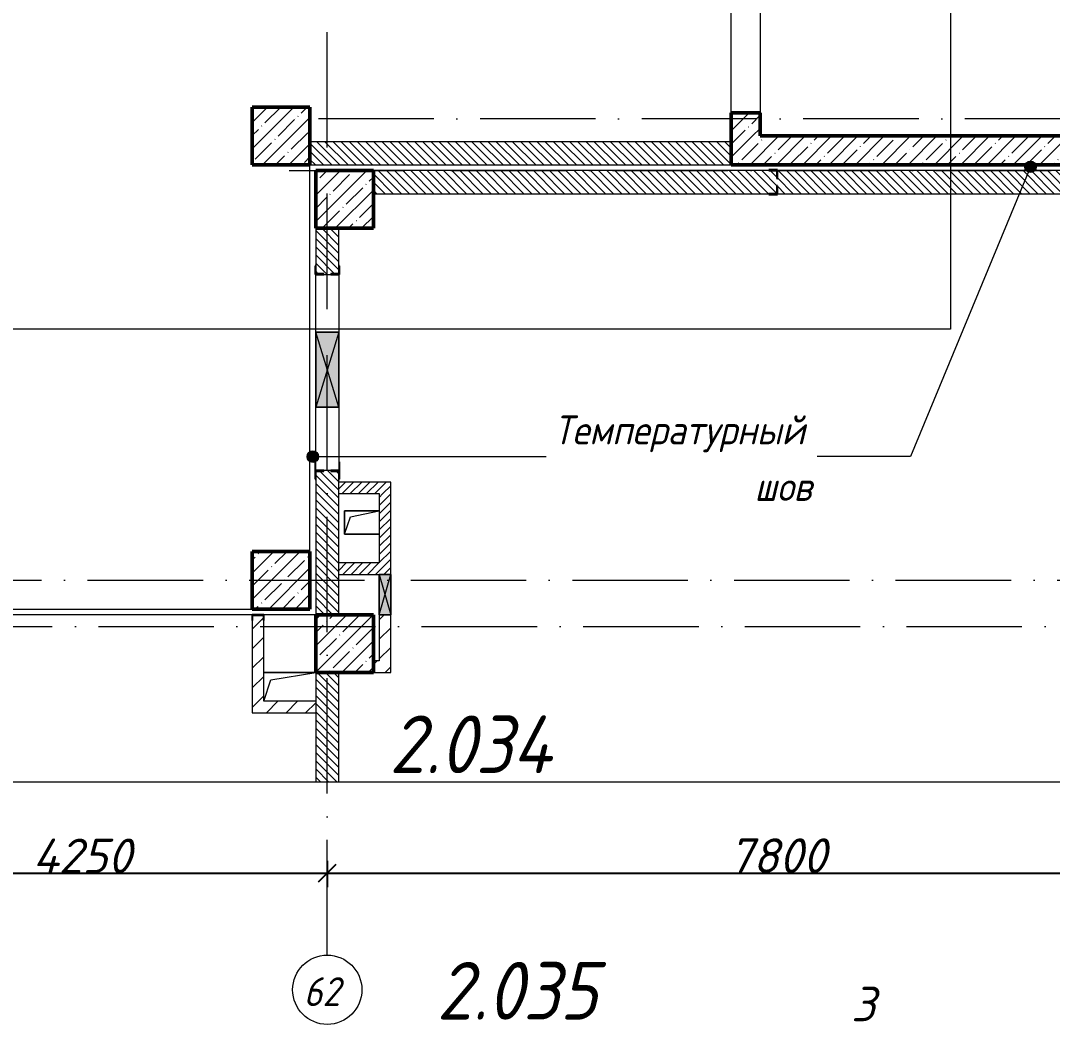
# Model space of a CAD drawing. Header units: millimetres. Extents: x -537608 to 253996, y -217170 to 186033.
# Drawn here: x -93954 to -85016, y -5995 to 2705 of the extents above; entities that cross this region are included whole.
import ezdxf

# ---------------------------------------------------------------- set-up
doc = ezdxf.new("R2010")
doc.units = ezdxf.units.MM
doc.linetypes.add('50_200_ШТРИХ_1Т_ш5_п1_п1_', pattern=[1400, 1000, -200, 0, -200])
for name, color, linetype, lineweight in [('A-____-____-DIMS', 7, 'Continuous', 9), ('A-DETL-GENF-OTLN', 7, 'Continuous', 9), ('A-FLOR-____-OTLN', 7, 'Continuous', 9), ('A-GENM-____-MCUT', 7, 'Continuous', 25), ('A-GENM-____-OTLN', 7, 'Continuous', 9), ('A-GENM-____-OTLN-1', 7, 'Continuous', 25), ('A-GLAZ-____-OTLN', 7, 'Continuous', 9), ('A-WALL-____-MCUT', 7, 'Continuous', 13), ('A-WALL-____-MCUT-2', 7, 'Continuous', 50), ('A-WALL-____-OTLN', 7, 'Continuous', 9), ('A-WALL-____-PATT-1', 7, 'Continuous', 9), ('A-WALL-FNSH-MCUT-1', 7, 'Continuous', 9), ('G-____-____-SYMB', 7, 'Continuous', 9), ('G-____-____-TEXT', 7, 'Continuous', 9), ('I-WALL-____-OTLN', 7, 'Continuous', 9), ('S-COLS-____-MCUT', 7, 'Continuous', 50), ('S-COLS-____-OTLN', 7, 'Continuous', 9), ('S-GRID-____-IDEN', 7, 'Continuous', 9), ('S-GRID-____-OTLN-1', 7, '50_200_ШТРИХ_1Т_ш5_п1_п1_', 9), ('Марки помещений', 7, 'Continuous', 9)]:
    doc.layers.add(name, color=color, linetype=linetype, lineweight=lineweight)
doc.layers.add('G-____-____-SYMB-1', color=9, linetype='Continuous', lineweight=9, true_color=0x808080)
doc.styles.add('ISOCPEUR_I', font='isocpeui.ttf', dxfattribs={"height": 300})
doc.styles.add('ISOCPEUR_I_2', font='isocpeui.ttf', dxfattribs={"width": 0.9, "height": 140})
doc.styles.add('ISOCPEUR_I_8', font='isocpeui.ttf', dxfattribs={"height": 300})
doc.styles.add('ISOCPEUR_I_9', font='isocpeui.ttf', dxfattribs={"width": 0.9, "height": 250})
doc.dimstyles.new('ISO-2_5_0_9К_БОЛЬШОЙ_ОСИ', dxfattribs={"dimscale": 304.8, "dimtxt": 248.995294, "dimasz": 0.492126, "dimexe": 0.393701, "dimexo": 0, "dimgap": 0, "dimtad": 1, "dimdec": 0, "dimzin": 0, "dimdsep": 46, "dimtxsty": 'ISOCPEUR_I', "dimblk1": 'OBLIQUE', "dimblk2": 'OBLIQUE', "dimsah": 1, "dimcen": 0.09, "dimdle": 0.393701, "dimazin": 0, "dimtfac": 1, "dimtdec": 4, "dimtix": 1, "dimtmove": 0, "dimatfit": 3, "dimfxl": 1, "dimtvp": 1, "dimtolj": 1, "dimtzin": 0, "dimarcsym": 2})
pattern_1 = [(135, (-184647.673, -45376.493), (-35.35534, -35.35534), [])]
pattern_2 = [(45, (-184647.67, -45376.49), (-84.85281, 84.85281), [])]
pattern_3 = [(45, (-184647.673, -45376.493), (-35.35534, 35.35534), [])]
pattern_4 = [(45, (-184647.67, -45376.5), (-114.04925, 114.04925), []), (45, (-184533.62, -45376.5), (-114.04925, 114.04925), [201.612, -40.322, 3.353, -36.97])]

# ---------------------------------------------------------------- blocks, each defined once
blk = doc.blocks.new('Фахверк_СКБ_Уголок - 200_3960-28268576-АР1_План отверстий 2 этажа в осях 1-64_Ю-ЯЯ')
at = {"layer": 'A-GENM-____-MCUT'}
for p, q in [((200, 156), (125, 156)), ((125, 156), (125, 81)), ((131, 81), (131, 150)), ((131, 150), (200, 150)), ((200, 150), (200, 156)), ((125, 81), (131, 81)), ((131, 19), (125, 19)), ((125, 19), (125, -56)), ((131, -50), (131, 19)), ((125, -56), (200, -56)), ((200, -50), (131, -50)), ((200, -56), (200, -50))]:
    blk.add_line(p, q, dxfattribs=at)
blk = doc.blocks.new('BSC_Колонна _Прямоугольная - 500х500-V116-АР1_План отверстий 2 этажа в осях 1-64_Ю-ЯЯ')
at = {"layer": 'S-COLS-____-OTLN'}
h = blk.add_hatch(dxfattribs=at)
h.set_pattern_fill('FP_129', color=256, style=0, pattern_type=2)
h.set_pattern_definition([(45, (-93500, -46531.04), (-114.04925, 114.04925), []), (45, (-93385.95, -46531.04), (-114.04925, 114.04925), [201.613, -40.323, 3.353, -36.97])])
h.paths.add_polyline_path([(-250, -250), (250, -250), (250, 250), (-250, 250)], flags=0)
at = {"layer": 'S-COLS-____-MCUT'}
for p, q in [((250, 250), (-250, 250)), ((-250, 250), (-250, -250)), ((250, -250), (250, 250)), ((-250, -250), (250, -250))]:
    blk.add_line(p, q, dxfattribs=at)
blk = doc.blocks.new('BSC_Колонна _Прямоугольная - 500х500-V118-АР1_План отверстий 2 этажа в осях 1-64_Ю-ЯЯ')
at = {"layer": 'S-COLS-____-OTLN'}
h = blk.add_hatch(dxfattribs=at)
h.set_pattern_fill('FP_131', color=256, style=0, pattern_type=2)
h.set_pattern_definition([(45, (-93500, -42681.04), (-114.04925, 114.04925), []), (45, (-93385.95, -42681.04), (-114.04925, 114.04925), [201.613, -40.323, 3.353, -36.97])])
h.paths.add_polyline_path([(-250, -250), (250, -250), (250, 250), (-250, 250), (-250, 13.8)], flags=0)
at = {"layer": 'S-COLS-____-MCUT'}
for p, q in [((250, 250), (-250, 250)), ((-250, 250), (-250, -250)), ((250, -250), (250, 250)), ((-250, -250), (250, -250))]:
    blk.add_line(p, q, dxfattribs=at)
blk = doc.blocks.new('BSC_Колонна _Прямоугольная - 500х500-V123-АР1_План отверстий 2 этажа в осях 1-64_Ю-ЯЯ')
at = {"layer": 'S-COLS-____-OTLN'}
h = blk.add_hatch(dxfattribs=at)
h.set_pattern_fill('FP_136', color=256, style=0, pattern_type=2)
h.set_pattern_definition([(45, (-92950, -43231.04), (-114.04925, 114.04925), []), (45, (-92835.95, -43231.04), (-114.04925, 114.04925), [201.613, -40.323, 3.353, -36.97])])
h.paths.add_polyline_path([(-250, -250), (250, -250), (250, 250), (-250, 250)], flags=0)
at = {"layer": 'S-COLS-____-MCUT'}
for p, q in [((250, 250), (-250, 250)), ((-250, 250), (-250, -250)), ((250, -250), (250, 250)), ((-250, -250), (250, -250))]:
    blk.add_line(p, q, dxfattribs=at)
blk = doc.blocks.new('BSC_Колонна _Прямоугольная - 500х500-V124-АР1_План отверстий 2 этажа в осях 1-64_Ю-ЯЯ')
at = {"layer": 'S-COLS-____-OTLN'}
h = blk.add_hatch(dxfattribs=at)
h.set_pattern_fill('FP_137', color=256, style=0, pattern_type=2)
h.set_pattern_definition([(45, (-92950, -47081.04), (-114.04925, 114.04925), []), (45, (-92835.95, -47081.04), (-114.04925, 114.04925), [201.613, -40.323, 3.353, -36.97])])
h.paths.add_polyline_path([(-250, -250), (250, -250), (250, 250), (-250, 250)], flags=0)
at = {"layer": 'S-COLS-____-MCUT'}
for p, q in [((250, 250), (-250, 250)), ((-250, 250), (-250, -250)), ((250, -250), (250, 250)), ((-250, -250), (250, -250))]:
    blk.add_line(p, q, dxfattribs=at)
blk = doc.blocks.new('Фахверк_СКБ_Уголок - 200_3550-28267367-АР1_План отверстий 2 этажа в осях 1-64_Ю-ЯЯ')
at = {"layer": 'A-GENM-____-MCUT'}
for p, q in [((200, 156), (125, 156)), ((125, 156), (125, 81)), ((131, 81), (131, 150)), ((131, 150), (200, 150)), ((200, 150), (200, 156)), ((125, 81), (131, 81)), ((131, 19), (125, 19)), ((125, 19), (125, -56)), ((131, -50), (131, 19)), ((125, -56), (200, -56)), ((200, -50), (131, -50)), ((200, -56), (200, -50))]:
    blk.add_line(p, q, dxfattribs=at)
blk = doc.blocks.new('154_Стойка_СКБ_Уголок - СМ-2480_200-28346303-АР1_План отверстий 2 этажа в осях 1-64_Ю-ЯЯ')
at = {"layer": 'A-GENM-____-MCUT'}
for p, q in [((125, 156), (125, 81)), ((200, 156), (125, 156)), ((131, 81), (131, 150)), ((131, 150), (200, 150)), ((200, 150), (200, 156)), ((125, 81), (131, 81)), ((131, 19), (125, 19)), ((125, 19), (125, -56)), ((131, -50), (131, 19)), ((125, -56), (200, -56)), ((200, -50), (131, -50)), ((200, -56), (200, -50))]:
    blk.add_line(p, q, dxfattribs=at)
blk = doc.blocks.new('Стойка_Влож_Полоса боковая - Полоса-V150-АР1_План отверстий 2 этажа в осях 1-64_Ю-ЯЯ')
at = {"layer": 'A-GENM-____-OTLN'}
for p, q in [((-5, 60), (0, 60)), ((-5, -60), (-5, 60)), ((0, 31), (0, -31)), ((0, -60), (-5, -60))]:
    blk.add_line(p, q, dxfattribs=at)
blk = doc.blocks.new('Стойка_Влож_Уголок_Опорный - Уголок-28213941-АР1_План отверстий 2 этажа в осях 1-64_Ю-ЯЯ')
at = {"layer": 'A-GENM-____-OTLN'}
for p, q in [((-212, -6), (-212, 0)), ((0, 0), (0, -6)), ((-212, -75), (-212, -6)), ((-212, -6), (-206, -6)), ((-212, -75), (-206, -75)), ((-6, -6), (0, -6)), ((-6, -75), (0, -75)), ((0, -6), (0, -75))]:
    blk.add_line(p, q, dxfattribs=at)
blk = doc.blocks.new('154_Фахверк_СКБ_Швеллер - Тип_100_3960-28318856-АР1_План отверстий 2 этажа в осях 1-64_Ю-ЯЯ')
at = {"layer": 'A-GENM-____-MCUT'}
for p, q in [((175, 50), (125, 50)), ((125, 50), (125, -50)), ((128, 47), (175, 47)), ((128, -47), (128, 47)), ((175, 47), (175, 50)), ((125, -50), (175, -50)), ((175, -47), (128, -47)), ((175, -50), (175, -47))]:
    blk.add_line(p, q, dxfattribs=at)
blk = doc.blocks.new('AR_Отверстие прямоугольное _в плите_ - AR_Отверстие прямоугольное _в плите_-V160-АР1_План отверстий 2 этажа в осях 1-64_Ю-ЯЯ')
at = {"layer": 'A-GENM-____-OTLN'}
for p, q in [((150, 100), (-150, 100)), ((-150, 100), (-150, -100)), ((-100, 50), (150, 100)), ((-150, -100), (-100, 50)), ((-150, -100), (150, -100))]:
    blk.add_line(p, q, dxfattribs=at)
blk = doc.blocks.new('AR_Отверстие прямоугольное _в плите_ - AR_Отверстие прямоугольное _в плите_-30552830-АР1_План отверстий 2 этажа в осях 1-64_Ю-ЯЯ')
at = {"layer": 'A-GENM-____-OTLN'}
for p, q in [((225, 125), (-225, 125)), ((-162.5, 62.5), (225, 125)), ((-225, -125), (-162.5, 62.5))]:
    blk.add_line(p, q, dxfattribs=at)
blk = doc.blocks.new('AR_Отверстие прямоугольное _в стене_ - AR_Отверстие прямоугольное _в стене__ОВ-36845443-АР1_План отверстий 2 этажа в осях 1-64_Ю-ЯЯ')
at = {"layer": 'A-GLAZ-____-OTLN'}
blk.add_hatch(color=256, dxfattribs=at).paths.add_polyline_path([(325, 100), (-325, 100), (-325, -100), (325, -100)], flags=0)
at = {"layer": 'A-DETL-GENF-OTLN'}
for p, q in [((-325, -100), (-325, 100)), ((-325, 100), (325, 100)), ((325, 100), (-325, -100)), ((-325, 100), (325, -100)), ((325, 100), (-325, 100)), ((-325, 100), (-325, -100)), ((325, 100), (325, -100)), ((325, -100), (325, 100)), ((325, -100), (-325, -100)), ((-325, -100), (325, -100))]:
    blk.add_line(p, q, dxfattribs=at)
blk = doc.blocks.new('AR_Отверстие прямоугольное _в стене_ - AR_Отверстие прямоугольное _в стене__ОВ-36848105-АР1_План отверстий 2 этажа в осях 1-64_Ю-ЯЯ')
at = {"layer": 'A-GLAZ-____-OTLN'}
blk.add_hatch(color=256, dxfattribs=at).paths.add_polyline_path([(-175, -50), (175, -50), (175, 50), (-175, 50)], flags=0)
at = {"layer": 'A-DETL-GENF-OTLN'}
for p, q in [((-175, -50), (-175, 50)), ((-175, 50), (175, 50)), ((175, 50), (-175, -50)), ((-175, 50), (175, -50)), ((175, 50), (-175, 50)), ((-175, 50), (-175, -50)), ((175, 50), (175, -50)), ((175, -50), (175, 50)), ((175, -50), (-175, -50)), ((-175, -50), (175, -50))]:
    blk.add_line(p, q, dxfattribs=at)
blk = doc.blocks.new('DET_L_Линия разрыва - М100-27489994-АР1_План отверстий 2 этажа в осях 1-64_Ю-ЯЯ')
at = {"layer": 'A-DETL-GENF-OTLN'}
blk.add_line((32300, 0), (16450, 0), dxfattribs=at)
blk = doc.blocks.new('Ось сетки - Круг_Ø6_00__ISO-2_5_0_9K_-25732049-АР1_План отверстий 2 этажа в осях 1-64_Ю-ЯЯ')
at = {"layer": 'S-GRID-____-IDEN'}
blk.add_circle((0, 0), 3, dxfattribs=at)
blk = doc.blocks.new('_Oblique')
at = {"color": 0, "linetype": 'ByBlock', "lineweight": -2}
blk.add_line((-0.5, -0.5), (0.5, 0.5), dxfattribs=at)
blk = doc.blocks.new('*D2314')
at = {"layer": 'A-____-____-DIMS', "color": 0, "lineweight": -2, "transparency": 16777216}
for p, q in [((-95547.7, -4579.1), (-95547.7, -4805.1)), ((-91297.7, -4579.1), (-91297.7, -4805.1)), ((-95667.7, -4685.1), (-91177.7, -4685.1))]:
    blk.add_line(p, q, dxfattribs=at)
at = {"layer": 'Defpoints', "color": 0, "transparency": 16777216}
for p in [(-95547.7, -4579.1), (-91297.7, -4579.1), (-91297.7, -4685.1)]:
    blk.add_point(p, dxfattribs=at)
at = {"layer": 'A-____-____-DIMS', "color": 0, "lineweight": -2, "transparency": 16777216, "xscale": 150, "yscale": 150, "zscale": 150, "rotation": 180}
blk.add_blockref('_Oblique', (-95547.7, -4685.1), dxfattribs=at)
at = {"layer": 'A-____-____-DIMS', "color": 0, "lineweight": -2, "transparency": 16777216, "xscale": 150, "yscale": 150, "zscale": 150}
blk.add_blockref('_Oblique', (-91297.7, -4685.1), dxfattribs=at)
at = {"layer": 'A-____-____-DIMS', "color": 0, "transparency": 16777216, "insert": (-93422.7, -4535.1), "char_height": 300, "width": 781.462, "attachment_point": 5, "style": 'ISOCPEUR_I'}
blk.add_mtext('\\A1;4250', dxfattribs=at)
blk = doc.blocks.new('*D2315')
at = {"layer": 'A-____-____-DIMS', "color": 0, "lineweight": -2, "transparency": 16777216}
for p, q in [((-91297.7, -4579.1), (-91297.7, -4805.1)), ((-83497.7, -4579.1), (-83497.7, -4805.1)), ((-91417.7, -4685.1), (-83377.7, -4685.1))]:
    blk.add_line(p, q, dxfattribs=at)
at = {"layer": 'Defpoints', "color": 0, "transparency": 16777216}
for p in [(-91297.7, -4579.1), (-83497.7, -4579.1), (-83497.7, -4685.1)]:
    blk.add_point(p, dxfattribs=at)
at = {"layer": 'A-____-____-DIMS', "color": 0, "lineweight": -2, "transparency": 16777216, "xscale": 150, "yscale": 150, "zscale": 150, "rotation": 180}
blk.add_blockref('_Oblique', (-91297.7, -4685.1), dxfattribs=at)
at = {"layer": 'A-____-____-DIMS', "color": 0, "lineweight": -2, "transparency": 16777216, "xscale": 150, "yscale": 150, "zscale": 150}
blk.add_blockref('_Oblique', (-83497.7, -4685.1), dxfattribs=at)
at = {"layer": 'A-____-____-DIMS', "color": 0, "transparency": 16777216, "insert": (-87397.7, -4533.2), "char_height": 300, "width": 758.478, "attachment_point": 5, "style": 'ISOCPEUR_I'}
blk.add_mtext('\\A1;7800', dxfattribs=at)

msp = doc.modelspace()

# ---------------------------------------------------------------- hatches: boundary and pattern name
at = {"layer": 'A-WALL-____-PATT-1'}
h = msp.add_hatch(dxfattribs=at)
h.set_pattern_fill('FP_13', color=256, style=0, pattern_type=2)
h.set_pattern_definition(pattern_4)
h.paths.add_polyline_path([(-87547.6725, 1704.5485), (-87547.6725, 1904.5485), (-87797.6725, 1904.5485), (-87797.6725, 1704.5485)], flags=0)
h.paths.add_polyline_path([(-87797.6725, 3504.5485), (-87547.6725, 3504.5485), (-87547.6725, 4354.5485), (-87797.6725, 4354.5485)], flags=0)
h = msp.add_hatch(dxfattribs=at)
h.set_pattern_fill('FP_13', color=256, style=0, pattern_type=2)
h.set_pattern_definition(pattern_4)
h.paths.add_polyline_path([(-83397.6725, 1454.5485), (-83397.6725, 1704.5485), (-87797.6725, 1704.5485), (-87797.6725, 1454.5485), (-83915.3156, 1454.5485)], flags=0)
h = msp.add_hatch(dxfattribs=at)
h.set_pattern_fill('FP_6', color=256, style=0, pattern_type=2)
h.set_pattern_definition(pattern_1)
h.paths.add_polyline_path([(-87797.6725, 1454.5485), (-87797.6725, 1654.5485), (-91447.6725, 1654.5485), (-91447.6725, 1454.5485), (-89217.8176, 1454.5485)], flags=0)
h = msp.add_hatch(dxfattribs=at)
h.set_pattern_fill('FP_6', color=256, style=0, pattern_type=2)
h.set_pattern_definition(pattern_1)
h.paths.add_polyline_path([(-83897.6725, 1204.5485), (-83897.6725, 1404.5485), (-87397.6725, 1404.5485), (-87397.6725, 1335.5485), (-87403.6725, 1335.5485), (-87403.6725, 1404.5485), (-90897.6725, 1404.5485), (-90897.6725, 1204.5485), (-87403.6725, 1204.5485), (-87403.6725, 1273.5485), (-87397.6725, 1273.5485), (-87397.6725, 1204.5485), (-83915.3156, 1204.5485)], flags=0)
h = msp.add_hatch(dxfattribs=at)
h.set_pattern_fill('FP_6', color=256, style=0, pattern_type=2)
h.set_pattern_definition(pattern_1)
h.paths.add_polyline_path([(-91357.6725, -2445.4515), (-91197.6725, -2445.4515), (-91198.6325, -1201.4515), (-91266.6725, -1201.4515), (-91266.6725, -1195.4515), (-91328.6725, -1195.4515), (-91328.6725, -1201.4515), (-91397.6725, -1201.4515), (-91397.6725, -2445.4515)], flags=0)
h.paths.add_polyline_path([(-91266.6725, 504.5485), (-91266.6725, 510.5485), (-91197.6725, 510.5485), (-91197.6725, 904.5485), (-91397.6725, 904.5485), (-91397.6725, 510.5485), (-91328.6725, 510.5485), (-91328.6725, 504.5485)], flags=0)
h = msp.add_hatch(dxfattribs=at)
h.set_pattern_fill('FP_5', color=256, style=0, pattern_type=2)
h.set_pattern_definition(pattern_3)
h.paths.add_polyline_path([(-90747.6725, -1395.4515), (-90747.6725, -1295.4515), (-91197.6725, -1295.4515), (-91197.6725, -1395.4515), (-90847.6725, -1395.4515)], flags=0)
h = msp.add_hatch(dxfattribs=at)
h.set_pattern_fill('FP_5', color=256, style=0, pattern_type=2)
h.set_pattern_definition(pattern_3)
h.paths.add_polyline_path([(-90747.6725, -1995.4515), (-90747.6725, -1395.4515), (-90847.6725, -1395.4515), (-90847.6725, -1995.4515)], flags=0)
h = msp.add_hatch(dxfattribs=at)
h.set_pattern_fill('FP_5', color=256, style=0, pattern_type=2)
h.set_pattern_definition(pattern_3)
h.paths.add_polyline_path([(-90747.6725, -2095.4515), (-90747.6725, -1995.4515), (-91197.6725, -1995.4515), (-91197.6725, -2095.4515), (-90847.6725, -2095.4515)], flags=0)
h = msp.add_hatch(dxfattribs=at)
h.set_pattern_fill('FP_4', color=256, style=0, pattern_type=2)
h.set_pattern_definition(pattern_2)
h.paths.add_polyline_path([(-91847.6725, -3295.4515), (-91847.6725, -2495.4515), (-91850.6725, -2495.4515), (-91850.6725, -2448.4515), (-91944.6725, -2448.4515), (-91944.6725, -2495.4515), (-91947.6725, -2495.4515), (-91947.6725, -3295.4515)], flags=0)
h = msp.add_hatch(dxfattribs=at)
h.set_pattern_fill('FP_4', color=256, style=0, pattern_type=2)
h.set_pattern_definition(pattern_2)
h.paths.add_polyline_path([(-90747.6725, -2845.4515), (-90747.6725, -2445.4515), (-90847.6725, -2445.4515), (-90847.6725, -2845.4515)], flags=0)
h = msp.add_hatch(dxfattribs=at)
h.set_pattern_fill('FP_4', color=256, style=0, pattern_type=2)
h.set_pattern_definition(pattern_2)
h.paths.add_polyline_path([(-90747.6725, -2945.4515), (-90747.6725, -2845.4515), (-90897.6725, -2845.4515), (-90897.6725, -2945.4515)], flags=0)
h = msp.add_hatch(dxfattribs=at)
h.set_pattern_fill('FP_6', color=256, style=0, pattern_type=2)
h.set_pattern_definition(pattern_1)
h.paths.add_polyline_path([(-91397.6725, -3895.4515), (-91197.6725, -3895.4515), (-91197.6725, -2945.4515), (-91397.6725, -2945.4515)], flags=0)
h = msp.add_hatch(dxfattribs=at)
h.set_pattern_fill('FP_4', color=256, style=0, pattern_type=2)
h.set_pattern_definition(pattern_2)
h.paths.add_polyline_path([(-91397.6725, -3295.4515), (-91397.6725, -3195.4515), (-91847.6725, -3195.4515), (-91847.6725, -3295.4515)], flags=0)
at = {"layer": 'G-____-____-TEXT'}
h = msp.add_hatch(color=256, dxfattribs=at)
edge = h.paths.add_edge_path(flags=0)
edge.add_arc((-85205.6128, 1436.8452), 50, 0, 360)
h = msp.add_hatch(color=256, dxfattribs=at)
edge = h.paths.add_edge_path(flags=0)
edge.add_arc((-91422.707, -1074.2418), 50, 0, 360)

# ---------------------------------------------------------------- linework, layer by layer
at = {"layer": 'A-FLOR-____-OTLN'}
for p, q in [((-91447.6725, -1895.4515), (-91447.6725, 1454.5485)), ((-91147.6725, -1545.4515), (-90847.6725, -1545.4515)), ((-91147.6725, -1745.4515), (-91147.6725, -1545.4515)), ((-90847.6725, -1745.4515), (-91147.6725, -1745.4515)), ((-95397.6725, -2395.4515), (-91947.6725, -2395.4515)), ((-91947.6725, -2445.4515), (-95397.6725, -2445.4515)), ((-91397.6725, -2445.4515), (-91847.6725, -2445.4515)), ((-91847.6725, -2945.4515), (-91397.6725, -2945.4515))]:
    msp.add_line(p, q, dxfattribs=at)
at = {"layer": 'A-WALL-____-MCUT'}
for p, q in [((-87797.6725, 1654.5485), (-91447.6725, 1654.5485)), ((-91447.6725, 1454.5485), (-87797.6725, 1454.5485)), ((-87472.6725, 1404.5485), (-90897.6725, 1404.5485)), ((-83897.6725, 1404.5485), (-87397.6725, 1404.5485)), ((-90897.6725, 1204.5485), (-87472.6725, 1204.5485)), ((-87397.6725, 1204.5485), (-83897.6725, 1204.5485)), ((-91397.6725, 904.5485), (-91397.6725, 579.5485)), ((-91197.6725, 579.5485), (-91197.6725, 904.5485)), ((-91328.6725, 504.5485), (-91266.6725, 504.5485)), ((-91397.6725, -1270.4515), (-91397.6725, -2445.4515)), ((-91197.6725, -2445.4515), (-91197.6725, -1270.4515)), ((-91397.6725, -2945.4515), (-91397.6725, -3895.4515)), ((-91197.6725, -3895.4515), (-91197.6725, -2945.4515))]:
    msp.add_line(p, q, dxfattribs=at)
at = {"layer": 'A-WALL-____-MCUT-2'}
for p, q in [((-87547.6725, 1904.5485), (-87797.6725, 1904.5485)), ((-87797.6725, 1904.5485), (-87797.6725, 1454.5485)), ((-87547.6725, 1704.5485), (-87547.6725, 1904.5485)), ((-83397.6725, 1704.5485), (-87547.6725, 1704.5485)), ((-87797.6725, 1454.5485), (-83397.6725, 1454.5485))]:
    msp.add_line(p, q, dxfattribs=at)
at = {"layer": 'A-WALL-____-OTLN'}
for p, q in [((-87797.6725, 1904.5485), (-87797.6725, 3504.5485)), ((-87547.6725, 3504.5485), (-87547.6725, 1904.5485))]:
    msp.add_line(p, q, dxfattribs=at)
at = {"layer": 'A-WALL-FNSH-MCUT-1'}
for p, q in [((-90747.6725, -1295.4515), (-91197.6725, -1295.4515)), ((-90747.6725, -2095.4515), (-90747.6725, -1295.4515)), ((-91197.6725, -1395.4515), (-90847.6725, -1395.4515)), ((-90847.6725, -1395.4515), (-90847.6725, -1995.4515)), ((-90847.6725, -1995.4515), (-91197.6725, -1995.4515)), ((-91197.6725, -2095.4515), (-90847.6725, -2095.4515)), ((-91947.6725, -2495.4515), (-91947.6725, -3295.4515)), ((-91847.6725, -3195.4515), (-91847.6725, -2495.4515)), ((-90847.6725, -2445.4515), (-90847.6725, -2845.4515)), ((-90747.6725, -2945.4515), (-90747.6725, -2445.4515)), ((-90847.6725, -2845.4515), (-90897.6725, -2845.4515)), ((-90897.6725, -2945.4515), (-90747.6725, -2945.4515)), ((-91397.6725, -3195.4515), (-91847.6725, -3195.4515)), ((-91947.6725, -3295.4515), (-91397.6725, -3295.4515))]:
    msp.add_line(p, q, dxfattribs=at)
at = {"layer": 'G-____-____-SYMB-1'}
for p, q in [((-85899.4725, 41312.058), (-85899.4725, 29.8327)), ((-85899.4725, 29.8327), (-102704.6748, 29.8327))]:
    msp.add_line(p, q, dxfattribs=at)
at = {"layer": 'G-____-____-TEXT'}
for p, q in [((-85205.6128, 1436.8452), (-86244.495, -1074.2418)), ((-91422.707, -1074.2418), (-89400.1531, -1074.2418)), ((-86244.495, -1074.2418), (-87053.3202, -1074.2418))]:
    msp.add_line(p, q, dxfattribs=at)
for centre in [(-85205.6128, 1436.8452), (-91422.707, -1074.2418)]:
    msp.add_circle(centre, 50, dxfattribs=at)
at = {"layer": 'I-WALL-____-OTLN'}
for p, q in [((-91397.6725, 4.5485), (-91397.6725, 504.5485)), ((-91197.6725, 504.5485), (-91197.6725, 4.5485)), ((-91397.6725, -1195.4515), (-91397.6725, -645.4515)), ((-91197.6725, -645.4515), (-91197.6725, -1195.4515))]:
    msp.add_line(p, q, dxfattribs=at)
at = {"layer": 'S-GRID-____-OTLN-1'}
for p, q in [((-91297.6725, -5395.4515), (-91297.6725, 45516.3579)), ((-80573.2659, 1854.5485), (-91626.4082, 1854.5485)), ((-91626.4082, 1404.5485), (-80733.6508, 1404.5485)), ((-110175.358, -2145.4515), (-80721.2621, -2145.4515)), ((-115681.6392, -2545.4515), (-80573.2659, -2545.4515))]:
    msp.add_line(p, q, dxfattribs=at)

# ---------------------------------------------------------------- block references
at = {"layer": 'A-DETL-GENF-OTLN'}
msp.add_blockref('DET_L_Линия разрыва - М100-27489994-АР1_План отверстий 2 этажа в осях 1-64_Ю-ЯЯ', (-114837.6725, -3895.4515), dxfattribs=at)
at = {"layer": 'A-GENM-____-OTLN'}
for name, p, rotation in [('Стойка_Влож_Уголок_Опорный - Уголок-28213941-АР1_План отверстий 2 этажа в осях 1-64_Ю-ЯЯ', (-91403.6725, -1195.4515), 180), ('Стойка_Влож_Полоса боковая - Полоса-V150-АР1_План отверстий 2 этажа в осях 1-64_Ю-ЯЯ', (-91297.6725, -1195.4515), 269.9999999999999)]:
    msp.add_blockref(name, p, dxfattribs=dict(at, rotation=rotation))
for name, p in [('AR_Отверстие прямоугольное _в плите_ - AR_Отверстие прямоугольное _в плите_-V160-АР1_План отверстий 2 этажа в осях 1-64_Ю-ЯЯ', (-90997.6725, -1645.4515)), ('AR_Отверстие прямоугольное _в плите_ - AR_Отверстие прямоугольное _в плите_-30552830-АР1_План отверстий 2 этажа в осях 1-64_Ю-ЯЯ', (-91622.6725, -3070.4515))]:
    msp.add_blockref(name, p, dxfattribs=at)
at = {"layer": 'A-GENM-____-OTLN-1'}
for name, p, rotation in [('Фахверк_СКБ_Уголок - 200_3550-28267367-АР1_План отверстий 2 этажа в осях 1-64_Ю-ЯЯ', (-87272.6725, 1354.5485), 180), ('Фахверк_СКБ_Уголок - 200_3960-28268576-АР1_План отверстий 2 этажа в осях 1-64_Ю-ЯЯ', (-91247.6725, 379.5485), 89.9999999999999), ('154_Стойка_СКБ_Уголок - СМ-2480_200-28346303-АР1_План отверстий 2 этажа в осях 1-64_Ю-ЯЯ', (-91347.6725, -1070.4515), 269.9999999999999), ('154_Фахверк_СКБ_Швеллер - Тип_100_3960-28318856-АР1_План отверстий 2 этажа в осях 1-64_Ю-ЯЯ', (-91897.6725, -2320.4515), 270)]:
    msp.add_blockref(name, p, dxfattribs=dict(at, rotation=rotation))
at = {"layer": 'A-GLAZ-____-OTLN'}
for name, p, rotation in [('AR_Отверстие прямоугольное _в стене_ - AR_Отверстие прямоугольное _в стене__ОВ-36845443-АР1_План отверстий 2 этажа в осях 1-64_Ю-ЯЯ', (-91297.6725, -320.4515), 269.9999999999999), ('AR_Отверстие прямоугольное _в стене_ - AR_Отверстие прямоугольное _в стене__ОВ-36848105-АР1_План отверстий 2 этажа в осях 1-64_Ю-ЯЯ', (-90797.6725, -2270.4515), 89.99999999999659)]:
    msp.add_blockref(name, p, dxfattribs=dict(at, rotation=rotation))
at = {"layer": 'S-COLS-____-OTLN'}
for name, p in [('BSC_Колонна _Прямоугольная - 500х500-V124-АР1_План отверстий 2 этажа в осях 1-64_Ю-ЯЯ', (-91697.6725, 1704.5485)), ('BSC_Колонна _Прямоугольная - 500х500-V116-АР1_План отверстий 2 этажа в осях 1-64_Ю-ЯЯ', (-91147.6725, 1154.5485)), ('BSC_Колонна _Прямоугольная - 500х500-V123-АР1_План отверстий 2 этажа в осях 1-64_Ю-ЯЯ', (-91697.6725, -2145.4515)), ('BSC_Колонна _Прямоугольная - 500х500-V118-АР1_План отверстий 2 этажа в осях 1-64_Ю-ЯЯ', (-91147.6725, -2695.4515))]:
    msp.add_blockref(name, p, dxfattribs=at)
at = {"layer": 'S-GRID-____-IDEN', "xscale": 99.99999999999993, "yscale": 99.99999999999993, "zscale": 99.99999999999993}
msp.add_blockref('Ось сетки - Круг_Ø6_00__ISO-2_5_0_9K_-25732049-АР1_План отверстий 2 этажа в осях 1-64_Ю-ЯЯ', (-91297.6725, -5695.4515), dxfattribs=at)

# ---------------------------------------------------------------- texts
at = {"layer": 'G-____-____-SYMB', "insert": (-86760.1018, -5668.9942), "char_height": 300, "width": 256.54, "attachment_point": 1, "style": 'ISOCPEUR_I_8'}
msp.add_mtext('\\fISOCPEUR|b0|i1|c204|p34|;3', dxfattribs=at)
at = {"layer": 'G-____-____-TEXT', "char_height": 250, "attachment_point": 1, "style": 'ISOCPEUR_I_9'}
for s, insert, width in [('Температурный', (-89334.6687, -718.3877), 2763.416813), ('шов', (-87596.3562, -1207.8668), 656.582063)]:
    msp.add_mtext(s, dxfattribs=dict(at, insert=insert, width=width))
at = {"layer": 'S-GRID-____-IDEN', "insert": (-91502.6008, -5586.6768), "char_height": 250, "width": 404.0505, "attachment_point": 1, "style": 'ISOCPEUR_I_9'}
msp.add_mtext('62', dxfattribs=at)
at = {"layer": 'Марки помещений', "char_height": 500, "attachment_point": 1, "style": 'ISOCPEUR_I_2'}
for s, insert, width in [('2.034', (-90760.6125, -3318.0584), 817.72125), ('2.035', (-90349.5918, -5454.1459), 785.65375)]:
    msp.add_mtext(s, dxfattribs=dict(at, insert=insert, width=width))

# ---------------------------------------------------------------- dimensions: what is measured, and where the dimension line sits
at = {"layer": 'A-____-____-DIMS'}
for base, p1, p2, override, picture, middle in [((-91297.6725, -4685.1229), (-95547.6725, -4579.0569), (-91297.6725, -4579.0569), {"dimpost": '<>', "dimfxl": 4250}, '*D2314', (-93422.6725, -4535.1229)), ((-83497.6725, -4685.1229), (-91297.6725, -4579.0569), (-83497.6725, -4579.0569), {"dimpost": '<>', "dimfxl": 7800}, '*D2315', (-87397.6725, -4533.1911))]:
    dim = msp.add_linear_dim(base=base, p1=p1, p2=p2, dimstyle='ISO-2_5_0_9К_БОЛЬШОЙ_ОСИ', override=override, dxfattribs=at)
    dim.commit()
    dim.dimension.update_dxf_attribs({"geometry": picture, "text_midpoint": middle})

doc.saveas('drawing.dxf')
